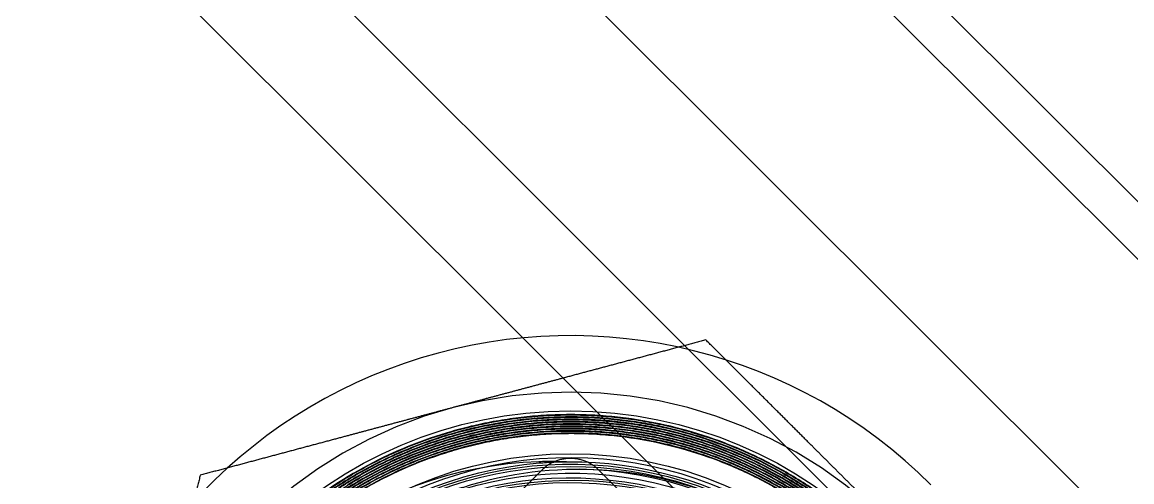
# Model space of a CAD drawing. Header units: millimetres. Extents: x -46397 to 283259, y -8690 to 23983.
# Drawn here: x -20093.39 to -20050.73, y -2637.29 to -2619.59 of the extents above; entities that cross this region are included whole.
import ezdxf

# ---------------------------------------------------------------- set-up
doc = ezdxf.new("R2010")
doc.units = ezdxf.units.MM
doc.linetypes.add('PHANTOM', pattern=[63.5, 31.75, -6.35, 6.35, -6.35, 6.35, -6.35])

# ---------------------------------------------------------------- blocks, each defined once
blk = doc.blocks.new('BO-2')
at = {"color": 251, "linetype": 'PHANTOM', "ltscale": 5}
for p, q in [((819.753, -697.369), (749.899, -627.514)), ((816.426, -696.26), (751.007, -630.841)), ((742.137, -633.058), (814.209, -705.13)), ((770.389, -676.878), (727.126, -633.615)), ((773.35, -673.918), (739.254, -639.822)), ((751.562, -680.182), (760.432, -671.312)), ((762.65, -671.312), (775.955, -684.618))]:
    blk.add_line(p, q, dxfattribs=at)
for radius in [16.7, 15.054]:
    blk.add_circle((761.541, -685.726), radius, dxfattribs=at)
for radius, start, end in [(19.601, 45, 169.0558), (17.425, 45, 105), (17.425, 105, 165), (14.897, 315, 182.4631)]:
    blk.add_arc((761.541, -685.726), radius, start, end, dxfattribs=at)
for points, weights in [([(766.749, -666.291), (761.541, -667.686), (757.031, -668.895)], [1.34963998936, 1.45403500584, 1.45403500584]), ([(773.862, -673.405), (770.561, -670.103), (766.749, -666.291)], [1.45403500584, 1.45403500584, 1.34963998936]), ([(757.031, -668.895), (752.521, -670.103), (747.313, -671.499)], [1.45403500584, 1.45403500584, 1.34963998936]), ([(747.313, -671.499), (745.918, -676.706), (744.709, -681.216)], [1.34963998936, 1.45403500584, 1.45403500584])]:
    blk.add_rational_spline(points, weights, degree=2, dxfattribs=at)
for points, knots in [([(758.348, -669.582), (759.497, -669.354), (760.651, -669.251), (761.811, -669.269), (762.97, -669.287), (764.146, -669.431), (765.276, -669.693), (766.406, -669.955), (767.501, -670.334), (768.559, -670.832)], [0.45875561, 0.45875561, 0.45875561, 0.45875561, 0.46097182, 0.46097182, 0.46097182, 0.463188031, 0.463188031, 0.463188031, 0.465404242, 0.465404242, 0.465404242, 0.465404242]), ([(762.99, -669.319), (762.413, -669.268), (761.833, -669.248), (761.249, -669.259), (760.665, -669.27), (760.078, -669.312), (759.5, -669.385)], [0.276470848, 0.276470848, 0.276470848, 0.276470848, 0.277584763, 0.277584763, 0.277584763, 0.278698679, 0.278698679, 0.278698679, 0.278698679]), ([(759.49, -669.565), (758.916, -669.638), (758.346, -669.742), (757.781, -669.876), (757.216, -670.011), (756.652, -670.178), (756.101, -670.373)], [0.410140725, 0.410140725, 0.410140725, 0.410140725, 0.41125464, 0.41125464, 0.41125464, 0.412368556, 0.412368556, 0.412368556, 0.412368556]), ([(762.238, -669.714), (761.658, -669.689), (761.069, -669.696), (760.486, -669.735), (759.32, -669.813), (758.179, -670.016), (757.064, -670.341)], [0.60284813, 0.60284813, 0.60284813, 0.60284813, 0.603962046, 0.603962046, 0.603962046, 0.606189877, 0.606189877, 0.606189877, 0.606189877]), ([(758.195, -669.795), (758.764, -669.675), (759.345, -669.584), (759.927, -669.526), (760.508, -669.467), (761.089, -669.441), (761.668, -669.445), (762.247, -669.449), (762.825, -669.483), (763.402, -669.549)], [0.32799918, 0.32799918, 0.32799918, 0.32799918, 0.329107285, 0.329107285, 0.329107285, 0.33021539, 0.33021539, 0.33021539, 0.331323496, 0.331323496, 0.331323496, 0.331323496]), ([(764.199, -669.829), (763.625, -669.733), (763.039, -669.668), (762.456, -669.636), (761.873, -669.603), (761.293, -669.602), (760.715, -669.632), (760.137, -669.663), (759.561, -669.724), (758.987, -669.816)], [0.537127108, 0.537127108, 0.537127108, 0.537127108, 0.538241023, 0.538241023, 0.538241023, 0.539354939, 0.539354939, 0.539354939, 0.540468855, 0.540468855, 0.540468855, 0.540468855]), ([(759.273, -669.784), (759.848, -669.702), (760.431, -669.65), (761.017, -669.63), (761.603, -669.611), (762.184, -669.623), (762.762, -669.667)], [0.199458961, 0.199458961, 0.199458961, 0.199458961, 0.200567066, 0.200567066, 0.200567066, 0.201675171, 0.201675171, 0.201675171, 0.201675171]), ([(762.979, -669.496), (762.399, -669.445), (761.81, -669.425), (761.227, -669.437), (760.643, -669.448), (760.065, -669.491), (759.49, -669.565)], [0.407912893, 0.407912893, 0.407912893, 0.407912893, 0.409026809, 0.409026809, 0.409026809, 0.410140725, 0.410140725, 0.410140725, 0.410140725]), ([(763.256, -669.433), (762.676, -669.373), (762.096, -669.343), (761.518, -669.345), (760.939, -669.346), (760.36, -669.378), (759.782, -669.441)], [0.34219187, 0.34219187, 0.34219187, 0.34219187, 0.343305786, 0.343305786, 0.343305786, 0.344419702, 0.344419702, 0.344419702, 0.344419702]), ([(760.272, -669.406), (760.852, -669.36), (761.44, -669.346), (762.024, -669.362), (762.608, -669.379), (763.187, -669.427), (763.761, -669.505)], [0.3944855, 0.3944855, 0.3944855, 0.3944855, 0.395593605, 0.395593605, 0.395593605, 0.396701711, 0.396701711, 0.396701711, 0.396701711]), ([(766.408, -669.987), (765.848, -669.815), (765.28, -669.672), (764.71, -669.561), (764.14, -669.45), (763.567, -669.369), (762.99, -669.319)], [0.274243016, 0.274243016, 0.274243016, 0.274243016, 0.275356932, 0.275356932, 0.275356932, 0.276470848, 0.276470848, 0.276470848, 0.276470848]), ([(764.515, -669.445), (765.087, -669.549), (765.66, -669.685), (766.22, -669.85), (767.341, -670.179), (768.411, -670.621), (769.432, -671.173)], [0.528566246, 0.528566246, 0.528566246, 0.528566246, 0.529674351, 0.529674351, 0.529674351, 0.531890562, 0.531890562, 0.531890562, 0.531890562]), ([(758.987, -669.816), (758.413, -669.909), (757.839, -670.034), (757.275, -670.189), (756.148, -670.5), (755.071, -670.927), (754.044, -671.468)], [0.540468855, 0.540468855, 0.540468855, 0.540468855, 0.54158277, 0.54158277, 0.54158277, 0.543810601, 0.543810601, 0.543810601, 0.543810601]), ([(758.648, -669.785), (758.076, -669.889), (757.512, -670.024), (756.957, -670.188), (756.402, -670.352), (755.855, -670.546), (755.317, -670.771)], [0.475861747, 0.475861747, 0.475861747, 0.475861747, 0.476975663, 0.476975663, 0.476975663, 0.478089579, 0.478089579, 0.478089579, 0.478089579]), ([(759.709, -669.895), (759.129, -669.962), (758.548, -670.063), (757.981, -670.194), (757.413, -670.324), (756.856, -670.485), (756.31, -670.676)], [0.668569153, 0.668569153, 0.668569153, 0.668569153, 0.669683069, 0.669683069, 0.669683069, 0.670796985, 0.670796985, 0.670796985, 0.670796985]), ([(756.747, -670.635), (757.305, -670.457), (757.873, -670.31), (758.442, -670.196), (759.011, -670.082), (759.584, -669.999), (760.161, -669.948)], [0.006648632, 0.006648632, 0.006648632, 0.006648632, 0.007756737, 0.007756737, 0.007756737, 0.008864843, 0.008864843, 0.008864843, 0.008864843]), ([(758.15, -670.167), (759.285, -669.918), (760.436, -669.795), (761.605, -669.799), (762.189, -669.8), (762.777, -669.835), (763.355, -669.9)], [0.070918742, 0.070918742, 0.070918742, 0.070918742, 0.073134952, 0.073134952, 0.073134952, 0.074243058, 0.074243058, 0.074243058, 0.074243058]), ([(760.161, -669.948), (760.738, -669.897), (761.319, -669.878), (761.905, -669.891), (762.49, -669.904), (763.075, -669.949), (763.651, -670.026)], [0.008864843, 0.008864843, 0.008864843, 0.008864843, 0.009972948, 0.009972948, 0.009972948, 0.011081053, 0.011081053, 0.011081053, 0.011081053]), ([(765.128, -669.841), (766.271, -670.098), (767.367, -670.473), (768.419, -670.961), (769.471, -671.45), (770.485, -672.062), (771.409, -672.764)], [0.332431601, 0.332431601, 0.332431601, 0.332431601, 0.334647812, 0.334647812, 0.334647812, 0.336864022, 0.336864022, 0.336864022, 0.336864022]), ([(770.35, -672.116), (769.365, -671.48), (768.325, -670.958), (767.24, -670.552), (766.698, -670.349), (766.143, -670.174), (765.577, -670.029)], [0.468064338, 0.468064338, 0.468064338, 0.468064338, 0.470292169, 0.470292169, 0.470292169, 0.471406085, 0.471406085, 0.471406085, 0.471406085]), ([(765.926, -670.134), (766.484, -670.29), (767.034, -670.476), (767.576, -670.693), (768.118, -670.91), (768.652, -671.159), (769.165, -671.432)], [0.268161492, 0.268161492, 0.268161492, 0.268161492, 0.269269597, 0.269269597, 0.269269597, 0.270377702, 0.270377702, 0.270377702, 0.270377702]), ([(757.064, -670.341), (756.507, -670.504), (755.953, -670.699), (755.412, -670.923), (754.872, -671.147), (754.348, -671.399), (753.84, -671.678)], [0.606189877, 0.606189877, 0.606189877, 0.606189877, 0.607303793, 0.607303793, 0.607303793, 0.608417709, 0.608417709, 0.608417709, 0.608417709]), ([(754.049, -671.578), (754.566, -671.304), (755.094, -671.06), (755.632, -670.846), (756.17, -670.631), (756.719, -670.447), (757.278, -670.292)], [0.131864535, 0.131864535, 0.131864535, 0.131864535, 0.13297264, 0.13297264, 0.13297264, 0.134080746, 0.134080746, 0.134080746, 0.134080746]), ([(766.184, -670.301), (767.308, -670.638), (768.376, -671.091), (769.389, -671.655), (769.895, -671.937), (770.388, -672.246), (770.866, -672.585)], [0.203891382, 0.203891382, 0.203891382, 0.203891382, 0.206107593, 0.206107593, 0.206107593, 0.207215698, 0.207215698, 0.207215698, 0.207215698]), ([(767.142, -670.338), (768.243, -670.738), (769.284, -671.248), (770.266, -671.865), (771.248, -672.482), (772.178, -673.215), (773.007, -674.027)], [0.398917921, 0.398917921, 0.398917921, 0.398917921, 0.401134132, 0.401134132, 0.401134132, 0.403350343, 0.403350343, 0.403350343, 0.403350343]), ([(746.106, -682.393), (746.963, -679.189), (748.84, -676.293), (751.453, -674.224), (753.988, -672.217), (757.124, -671.064), (760.331, -670.968)], [0.01113418, 0.01113418, 0.01113418, 0.01113418, 0.01744143, 0.01744143, 0.01744143, 0.02355715, 0.02355715, 0.02355715, 0.02355715]), ([(753.623, -697.164), (752.499, -696.388), (751.488, -695.45), (748.794, -692.063), (747.719, -689.143), (747.519, -683.221), (748.395, -680.234), (751.765, -675.354), (754.249, -673.476), (759.866, -671.563), (762.983, -671.534), (768.638, -673.344), (771.16, -675.179), (774.625, -680.005), (775.559, -682.983), (775.468, -688.927), (774.443, -691.877), (770.826, -696.6), (768.244, -698.361), (762.522, -700.001), (759.397, -699.876), (753.821, -697.784), (751.384, -695.821), (748.149, -690.815), (747.36, -687.785), (747.744, -681.834), (748.916, -678.928), (752.772, -674.373), (755.446, -672.737), (761.261, -671.375), (764.385, -671.653), (769.87, -674.025), (772.216, -676.111), (775.211, -681.286), (775.852, -684.361), (775.174, -690.306), (773.857, -693.16), (769.768, -697.534), (767.008, -699.042), (761.115, -700.12), (757.998, -699.687), (752.619, -697.041), (750.372, -694.835), (747.626, -689.502), (747.134, -686.39), (748.106, -680.466), (749.567, -677.672), (753.878, -673.491), (756.718, -672.115), (762.676, -671.325), (765.778, -671.912), (771.038, -674.828), (773.181, -677.149), (775.67, -682.628), (776.009, -685.771), (774.743, -691.658), (773.142, -694.386), (768.616, -698.363), (765.703, -699.602), (759.695, -700.1), (756.616, -699.359), (751.489, -696.179), (749.456, -693.747), (747.232, -688.135), (747.047, -684.969), (748.604, -679.133), (750.343, -676.478), (755.074, -672.716), (758.053, -671.619), (764.098, -671.415), (767.147, -672.309), (772.127, -675.748), (774.044, -678.284), (775.997, -684.017), (776.026, -687.198), (774.178, -692.969), (772.306, -695.544), (767.38, -699.08), (764.341, -700.033), (758.274, -699.94), (755.263, -698.894), (750.443, -695.203), (748.647, -692.567), (746.973, -686.727), (747.1, -683.539), (749.236, -677.847), (751.238, -675.36), (756.347, -672.059), (759.44, -671.254), (765.514, -671.646), (768.479, -672.842), (773.127, -676.778), (774.797, -679.507), (776.187, -685.44), (775.902, -688.629), (773.482, -694.226), (771.353, -696.62), (766.072, -699.676), (762.934, -700.33), (756.868, -699.638), (753.955, -698.294), (749.492, -694.122), (747.953, -691.306), (746.853, -685.292), (747.295, -682.111), (749.995, -676.622), (752.246, -674.329), (757.688, -671.527), (760.864, -671.026), (766.908, -672.017), (769.76, -673.508), (774.026, -677.908), (775.43, -680.805), (776.236, -686.884), (775.637, -690.05), (772.661, -695.416), (770.293, -697.603), (764.702, -700.143), (761.495, -700.488), (755.489, -699.197), (752.705, -697.564), (748.647, -692.945), (747.384, -689.973), (746.875, -683.843), (747.631, -680.701), (750.877, -675.47), (753.357, -673.396), (759.083, -671.127), (762.313, -670.938), (768.268, -672.528), (770.976, -674.301), (774.815, -679.128), (775.934, -682.168), (776.142, -688.335), (775.23, -691.446), (771.721, -696.527), (769.134, -698.483), (763.285, -700.474), (760.039, -700.504), (754.152, -698.619), (751.525, -696.709), (747.917, -691.684), (746.945, -688.583), (747.041, -682.394), (748.108, -679.322), (751.873, -674.405), (754.562, -672.572), (760.52, -670.865), (763.773, -670.994), (769.579, -673.173), (772.116, -675.216), (775.484, -680.428), (776.305, -683.583), (775.905, -689.779), (774.684, -692.804), (770.669, -697.545), (767.886, -699.249), (761.833, -700.666), (758.58, -700.376), (752.87, -697.908), (750.429, -695.736), (747.312, -690.348), (746.644, -687.147), (747.35, -680.959), (748.721, -677.989), (752.977, -673.436), (755.85, -671.866), (761.984, -670.744), (765.229, -671.195), (770.827, -673.949), (773.166, -676.245), (776.024, -681.796), (776.536, -685.036), (775.524, -691.201), (774.004, -694.109), (769.516, -698.461), (766.56, -699.892), (760.36, -700.715), (757.131, -700.103), (751.658, -697.068), (749.427, -694.653), (746.837, -688.951), (746.485, -685.68), (747.802, -679.553), (749.468, -676.714), (754.178, -672.576), (757.209, -671.287), (760.711, -670.997), (761.087, -670.98), (761.464, -670.979)], [0.0042069, 0.0042069, 0.0042069, 0.0042069, 0.0078125, 0.0078125, 0.015625, 0.015625, 0.0234375, 0.0234375, 0.03125, 0.03125, 0.0390625, 0.0390625, 0.046875, 0.046875, 0.0546875, 0.0546875, 0.0625, 0.0625, 0.0703125, 0.0703125, 0.078125, 0.078125, 0.0859375, 0.0859375, 0.09375, 0.09375, 0.1015625, 0.1015625, 0.109375, 0.109375, 0.1171875, 0.1171875, 0.125, 0.125, 0.1328125, 0.1328125, 0.140625, 0.140625, 0.1484375, 0.1484375, 0.15625, 0.15625, 0.1640625, 0.1640625, 0.171875, 0.171875, 0.1796875, 0.1796875, 0.1875, 0.1875, 0.1953125, 0.1953125, 0.203125, 0.203125, 0.2109375, 0.2109375, 0.21875, 0.21875, 0.2265625, 0.2265625, 0.234375, 0.234375, 0.2421875, 0.2421875, 0.25, 0.25, 0.2578125, 0.2578125, 0.265625, 0.265625, 0.2734375, 0.2734375, 0.28125, 0.28125, 0.2890625, 0.2890625, 0.296875, 0.296875, 0.3046875, 0.3046875, 0.3125, 0.3125, 0.3203125, 0.3203125, 0.328125, 0.328125, 0.3359375, 0.3359375, 0.34375, 0.34375, 0.3515625, 0.3515625, 0.359375, 0.359375, 0.3671875, 0.3671875, 0.375, 0.375, 0.3828125, 0.3828125, 0.390625, 0.390625, 0.3984375, 0.3984375, 0.40625, 0.40625, 0.4140625, 0.4140625, 0.421875, 0.421875, 0.4296875, 0.4296875, 0.4375, 0.4375, 0.4453125, 0.4453125, 0.453125, 0.453125, 0.4609375, 0.4609375, 0.46875, 0.46875, 0.4765625, 0.4765625, 0.484375, 0.484375, 0.4921875, 0.4921875, 0.5, 0.5, 0.5078125, 0.5078125, 0.515625, 0.515625, 0.5234375, 0.5234375, 0.53125, 0.53125, 0.5390625, 0.5390625, 0.546875, 0.546875, 0.5546875, 0.5546875, 0.5625, 0.5625, 0.5703125, 0.5703125, 0.578125, 0.578125, 0.5859375, 0.5859375, 0.59375, 0.59375, 0.6015625, 0.6015625, 0.609375, 0.609375, 0.6171875, 0.6171875, 0.625, 0.625, 0.6328125, 0.6328125, 0.640625, 0.640625, 0.6484375, 0.6484375, 0.65625, 0.65625, 0.6640625, 0.6640625, 0.671875, 0.671875, 0.6796875, 0.6796875, 0.6875, 0.6875, 0.6953125, 0.6953125, 0.703125, 0.703125, 0.7109375, 0.7109375, 0.71875, 0.71875, 0.7265625, 0.7265625, 0.7275, 0.7275, 0.7275, 0.7275]), ([(752.168, -672.315), (752.645, -671.981), (753.136, -671.675), (753.643, -671.395), (754.15, -671.115), (754.671, -670.862), (755.208, -670.636)], [0.388944973, 0.388944973, 0.388944973, 0.388944973, 0.390053079, 0.390053079, 0.390053079, 0.391161184, 0.391161184, 0.391161184, 0.391161184]), ([(752.795, -672.213), (753.281, -671.898), (753.783, -671.609), (754.301, -671.348), (754.82, -671.086), (755.358, -670.85), (755.906, -670.645)], [0.195026539, 0.195026539, 0.195026539, 0.195026539, 0.196134645, 0.196134645, 0.196134645, 0.19724275, 0.19724275, 0.19724275, 0.19724275]), ([(762.65, -671.312), (762.51, -671.172), (762.333, -671.051), (761.945, -670.891), (761.733, -670.852), (761.34, -670.854), (761.131, -670.893), (760.747, -671.052), (760.571, -671.173), (760.432, -671.312)], [0.3043373, 0.3043373, 0.3043373, 0.3043373, 0.3428862, 0.3428862, 0.3814351, 0.3814351, 0.4190796, 0.4190796, 0.456724, 0.456724, 0.456724, 0.456724]), ([(773.277, -674.665), (772.876, -674.24), (772.449, -673.834), (772.006, -673.457), (771.563, -673.08), (771.102, -672.729), (770.623, -672.403), (770.144, -672.077), (769.648, -671.777), (769.134, -671.503), (768.62, -671.23), (768.085, -670.981), (767.544, -670.764)], [0.530443614, 0.530443614, 0.530443614, 0.530443614, 0.531557529, 0.531557529, 0.531557529, 0.532671445, 0.532671445, 0.532671445, 0.533785361, 0.533785361, 0.533785361, 0.534899276, 0.534899276, 0.534899276, 0.534899276]), ([(745.955, -688.47), (746.224, -689.838), (746.671, -691.167), (747.916, -693.695), (748.713, -694.876), (751.041, -697.476), (752.714, -698.733), (756.573, -700.576), (758.593, -701.018), (762.342, -701.204), (764.22, -700.958), (766.953, -700.065), (767.872, -699.661), (770.461, -698.205), (771.982, -696.913), (774.452, -693.802), (775.37, -691.997), (776.39, -688.37), (776.567, -686.585), (776.34, -683.85), (776.168, -682.901), (775.409, -680.222), (774.593, -678.568), (772.332, -675.563), (770.865, -674.257), (768.402, -672.811), (767.567, -672.421), (764.77, -671.425), (762.84, -671.2), (759.337, -671.393), (757.498, -671.797), (754.854, -673.053), (754.065, -673.526), (751.905, -675.118), (750.683, -676.425), (748.763, -679.47), (748.097, -681.199), (747.5, -684.584), (747.494, -686.203), (747.77, -687.793)], [-5.991371, -5.991371, -5.991371, -5.991371, -5.756166, -5.756166, -5.51587, -5.51587, -5.167354, -5.167354, -4.794198, -4.794198, -4.422975, -4.422975, -4.225, -4.225, -3.835017, -3.835017, -3.438431, -3.438431, -3.085621, -3.085621, -2.895458, -2.895458, -2.534856, -2.534856, -2.151513, -2.151513, -1.969769, -1.969769, -1.564136, -1.564136, -1.177055, -1.177055, -1.000421, -1.000421, -0.66023, -0.66023, -0.308798, -0.308798, 0, 0, 0, 0]), ([(747.82, -676.5), (748.466, -675.538), (749.209, -674.648), (750.051, -673.833), (750.894, -673.017), (751.811, -672.302), (752.794, -671.688)], [0.516377087, 0.516377087, 0.516377087, 0.516377087, 0.518593298, 0.518593298, 0.518593298, 0.520809508, 0.520809508, 0.520809508, 0.520809508]), ([(753.206, -671.633), (752.701, -671.931), (752.218, -672.255), (751.753, -672.602), (750.825, -673.295), (749.974, -674.083), (749.203, -674.968)], [0.348875364, 0.348875364, 0.348875364, 0.348875364, 0.34998928, 0.34998928, 0.34998928, 0.352217111, 0.352217111, 0.352217111, 0.352217111]), ([(750.54, -673.736), (750.969, -673.343), (751.416, -672.974), (751.882, -672.63), (752.347, -672.286), (752.831, -671.967), (753.334, -671.673)], [0.322458653, 0.322458653, 0.322458653, 0.322458653, 0.323566758, 0.323566758, 0.323566758, 0.324674864, 0.324674864, 0.324674864, 0.324674864]), ([(772.42, -673.584), (771.985, -673.194), (771.525, -672.826), (771.053, -672.487), (770.58, -672.148), (770.092, -671.836), (769.588, -671.551)], [0.401229399, 0.401229399, 0.401229399, 0.401229399, 0.402343315, 0.402343315, 0.402343315, 0.403457231, 0.403457231, 0.403457231, 0.403457231])]:
    blk.add_open_spline(points, degree=3, knots=knots, dxfattribs=at)
for points in [[(760.409, -669.207), (759.831, -669.247), (759.257, -669.318), (758.685, -669.418)], [(759.305, -669.332), (759.882, -669.253), (760.47, -669.204), (761.052, -669.186)], [(762.15, -669.178), (761.567, -669.157), (760.986, -669.167), (760.409, -669.207)], [(761.052, -669.186), (761.634, -669.168), (762.214, -669.181), (762.791, -669.225)], [(763.896, -669.334), (763.32, -669.252), (762.733, -669.199), (762.15, -669.178)], [(762.791, -669.225), (763.368, -669.268), (763.943, -669.341), (764.515, -669.445)], [(758.053, -669.723), (756.911, -669.973), (755.813, -670.34), (754.757, -670.822)], [(755.933, -670.163), (757.026, -669.768), (758.15, -669.491), (759.305, -669.332)], [(759.5, -669.385), (758.346, -669.53), (757.22, -669.794), (756.12, -670.179)], [(756.652, -670.014), (757.206, -669.842), (757.774, -669.697), (758.348, -669.582)], [(756.858, -670.044), (757.975, -669.709), (759.113, -669.497), (760.272, -669.406)], [(758.685, -669.418), (758.113, -669.519), (757.541, -669.651), (756.979, -669.813)], [(759.782, -669.441), (759.205, -669.504), (758.624, -669.598), (758.053, -669.723)], [(760.387, -669.564), (759.804, -669.606), (759.22, -669.681), (758.648, -669.785)], [(758.988, -669.917), (760.145, -669.729), (761.302, -669.67), (762.461, -669.736)], [(759.019, -669.733), (760.165, -669.551), (761.322, -669.492), (762.49, -669.56)], [(763.859, -669.686), (762.709, -669.521), (761.551, -669.48), (760.387, -669.564)], [(763.968, -669.882), (763.396, -669.795), (762.819, -669.738), (762.238, -669.714)], [(762.49, -669.56), (763.074, -669.594), (763.658, -669.659), (764.231, -669.755)], [(762.762, -669.667), (763.918, -669.753), (765.059, -669.963), (766.184, -670.301)], [(766.386, -670.166), (765.274, -669.821), (764.138, -669.597), (762.979, -669.496)], [(764.987, -669.708), (764.418, -669.586), (763.836, -669.494), (763.256, -669.433)], [(763.402, -669.549), (763.978, -669.615), (764.556, -669.712), (765.128, -669.841)], [(763.761, -669.505), (764.335, -669.583), (764.904, -669.691), (765.467, -669.83)], [(765.577, -670.029), (765.01, -669.884), (764.434, -669.769), (763.859, -669.686)], [(767.263, -670.182), (766.171, -669.781), (765.048, -669.498), (763.896, -669.334)], [(768.287, -670.791), (767.226, -670.313), (766.126, -669.952), (764.987, -669.708)], [(756.979, -669.813), (755.854, -670.136), (754.78, -670.573), (753.757, -671.119)], [(754.893, -670.87), (755.957, -670.393), (757.058, -670.034), (758.195, -669.795)], [(755.023, -670.619), (755.555, -670.389), (756.098, -670.187), (756.652, -670.014)], [(755.208, -670.636), (755.745, -670.41), (756.3, -670.211), (756.858, -670.044)], [(755.65, -670.648), (756.19, -670.437), (756.742, -670.253), (757.308, -670.1)], [(755.906, -670.645), (757.001, -670.234), (758.124, -669.948), (759.273, -669.784)], [(757.278, -670.292), (757.838, -670.137), (758.41, -670.011), (758.988, -669.917)], [(757.308, -670.1), (757.874, -669.946), (758.446, -669.823), (759.019, -669.733)], [(761.837, -669.879), (760.667, -669.858), (759.513, -669.965), (758.376, -670.198)], [(763.182, -669.871), (762.025, -669.752), (760.867, -669.76), (759.709, -669.895)], [(763.584, -670.007), (763.008, -669.932), (762.422, -669.889), (761.837, -669.879)], [(762.461, -669.736), (763.619, -669.801), (764.787, -669.997), (765.904, -670.311)], [(764.914, -670.146), (764.343, -670.023), (763.761, -669.93), (763.182, -669.871)], [(763.355, -669.9), (763.932, -669.966), (764.504, -670.063), (765.068, -670.191)], [(765.293, -670.323), (764.73, -670.187), (764.16, -670.081), (763.584, -670.007)], [(763.651, -670.026), (764.802, -670.18), (765.927, -670.458), (767.025, -670.861)], [(765.673, -670.237), (765.109, -670.087), (764.541, -669.969), (763.968, -669.882)], [(767.544, -670.764), (766.462, -670.331), (765.347, -670.02), (764.199, -669.829)], [(764.231, -669.755), (764.804, -669.851), (765.369, -669.978), (765.926, -670.134)], [(766.594, -670.605), (766.044, -670.422), (765.485, -670.269), (764.914, -670.146)], [(765.467, -669.83), (766.031, -669.969), (766.591, -670.139), (767.142, -670.338)], [(769.603, -671.356), (768.592, -670.79), (767.527, -670.332), (766.408, -669.987)], [(756.101, -670.373), (754.999, -670.765), (753.955, -671.268), (752.969, -671.88)], [(754.319, -670.845), (754.844, -670.589), (755.386, -670.36), (755.933, -670.163)], [(756.12, -670.179), (755.57, -670.371), (755.024, -670.595), (754.498, -670.845)], [(756.462, -670.635), (757.016, -670.448), (757.582, -670.291), (758.15, -670.167)], [(758.376, -670.198), (757.807, -670.315), (757.24, -670.464), (756.683, -670.644)], [(765.068, -670.191), (765.633, -670.319), (766.192, -670.477), (766.743, -670.667)], [(766.961, -670.827), (766.412, -670.627), (765.856, -670.46), (765.293, -670.323)], [(767.34, -670.779), (766.797, -670.569), (766.237, -670.387), (765.673, -670.237)], [(765.904, -670.311), (767.02, -670.626), (768.095, -671.059), (769.129, -671.614)], [(768.031, -670.775), (767.496, -670.544), (766.943, -670.339), (766.386, -670.166)], [(768.875, -670.873), (768.351, -670.615), (767.81, -670.383), (767.263, -670.182)], [(752.566, -672.257), (753.542, -671.606), (754.57, -671.071), (755.65, -670.648)], [(752.794, -671.688), (753.285, -671.382), (753.793, -671.1), (754.319, -670.845)], [(754.498, -670.845), (753.971, -671.095), (753.461, -671.371), (752.967, -671.673)], [(754.757, -670.822), (754.229, -671.063), (753.71, -671.334), (753.206, -671.633)], [(753.334, -671.673), (753.836, -671.379), (754.36, -671.109), (754.893, -670.87)], [(753.463, -671.394), (753.972, -671.107), (754.492, -670.849), (755.023, -670.619)], [(753.57, -672.048), (754.572, -671.463), (755.63, -670.99), (756.747, -670.635)], [(755.317, -670.771), (754.779, -670.995), (754.248, -671.251), (753.738, -671.532)], [(756.31, -670.676), (755.763, -670.866), (755.227, -671.086), (754.701, -671.337)], [(754.842, -671.282), (755.368, -671.038), (755.907, -670.822), (756.462, -670.635)], [(756.683, -670.644), (756.125, -670.824), (755.583, -671.033), (755.054, -671.271)], [(760.331, -670.968), (760.706, -670.957), (761.084, -670.96), (761.464, -670.979)], [(761.464, -670.979), (764.243, -670.966), (766.98, -671.734), (769.334, -673.195)], [(768.21, -671.243), (767.682, -671.001), (767.143, -670.788), (766.594, -670.605)], [(766.743, -670.667), (767.295, -670.857), (767.841, -671.08), (768.367, -671.329)], [(768.573, -671.514), (768.052, -671.257), (767.511, -671.026), (766.961, -670.827)], [(767.025, -670.861), (767.573, -671.063), (768.113, -671.297), (768.633, -671.556)], [(770.425, -672.376), (769.454, -671.732), (768.426, -671.199), (767.34, -670.779)], [(769.588, -671.551), (769.085, -671.266), (768.566, -671.007), (768.031, -670.775)], [(769.844, -671.596), (769.341, -671.301), (768.817, -671.031), (768.287, -670.791)], [(768.559, -670.832), (769.089, -671.08), (769.606, -671.358), (770.103, -671.66)], [(770.394, -671.723), (769.904, -671.414), (769.398, -671.131), (768.875, -670.873)], [(753.757, -671.119), (752.734, -671.665), (751.754, -672.33), (750.868, -673.079)], [(751.985, -672.336), (752.458, -671.997), (752.955, -671.681), (753.463, -671.394)], [(755.054, -671.271), (753.997, -671.746), (752.994, -672.336), (752.055, -673.039)], [(754.701, -671.337), (754.175, -671.588), (753.657, -671.87), (753.162, -672.177)], [(753.309, -672.099), (753.806, -671.799), (754.317, -671.526), (754.842, -671.282)], [(769.76, -672.061), (769.259, -671.76), (768.738, -671.486), (768.21, -671.243)], [(768.367, -671.329), (769.419, -671.826), (770.406, -672.432), (771.327, -673.147)], [(769.165, -671.432), (770.192, -671.979), (771.15, -672.629), (772.039, -673.384)], [(769.432, -671.173), (769.943, -671.45), (770.442, -671.755), (770.925, -672.086)], [(772.452, -673.375), (771.581, -672.607), (770.615, -671.923), (769.603, -671.356)], [(753.738, -671.532), (752.717, -672.095), (751.769, -672.759), (750.893, -673.525)], [(752.967, -671.673), (752.474, -671.975), (751.996, -672.302), (751.535, -672.656)], [(753.84, -671.678), (753.332, -671.957), (752.841, -672.263), (752.365, -672.596)], [(754.044, -671.468), (753.53, -671.739), (753.027, -672.04), (752.541, -672.367)], [(752.549, -672.482), (753.029, -672.156), (753.532, -671.852), (754.049, -671.578)], [(771.502, -673.385), (770.592, -672.652), (769.616, -672.029), (768.573, -671.514)], [(768.633, -671.556), (769.153, -671.816), (769.656, -672.103), (770.143, -672.417)], [(769.129, -671.614), (770.162, -672.168), (771.121, -672.827), (772, -673.583)], [(771.297, -672.556), (770.832, -672.212), (770.348, -671.892), (769.844, -671.596)], [(770.103, -671.66), (770.599, -671.962), (771.077, -672.288), (771.538, -672.639)], [(771.812, -672.726), (771.356, -672.366), (770.883, -672.032), (770.394, -671.723)]]:
    blk.add_open_spline(points, degree=3, dxfattribs=at)

msp = doc.modelspace()

# ---------------------------------------------------------------- hatches: boundary and pattern name
h = msp.add_hatch()
h.set_pattern_fill('AR-HBONE', color=1, scale=0.3)
h.set_pattern_definition([(45, (-288320.135, 2325.294), (0, 43.1052294), [91.44, -30.48]), (135, (-288298.583, 2346.847), (4e-15, 43.1052294), [91.44, -30.48])])
h.paths.add_polyline_path([(-17781.52, -926.867), (-23881.52, -926.867, 0.282615), (-24230.199, -1141.058, 0.238931), (-24230.199, -2794.675, 0.282615), (-23881.52, -3008.867), (-17781.52, -3008.867, 0.282615), (-17432.841, -2794.675, 0.238931), (-17432.841, -1141.058, 0.282615)])
h.paths.add_polyline_path([(-17477.44, -1163.661, -0.238931), (-17477.44, -2772.072, -0.282615), (-17781.52, -2958.867), (-23881.52, -2958.867, -0.282615), (-24185.599, -2772.072, -0.238931), (-24185.599, -1163.661, -0.282615), (-23881.52, -976.867), (-17781.52, -976.867, -0.282615)], flags=16)

# ---------------------------------------------------------------- block references
msp.add_blockref('BO-2', (-20833.853, -1965.532, -1.499))

doc.saveas('drawing.dxf')
